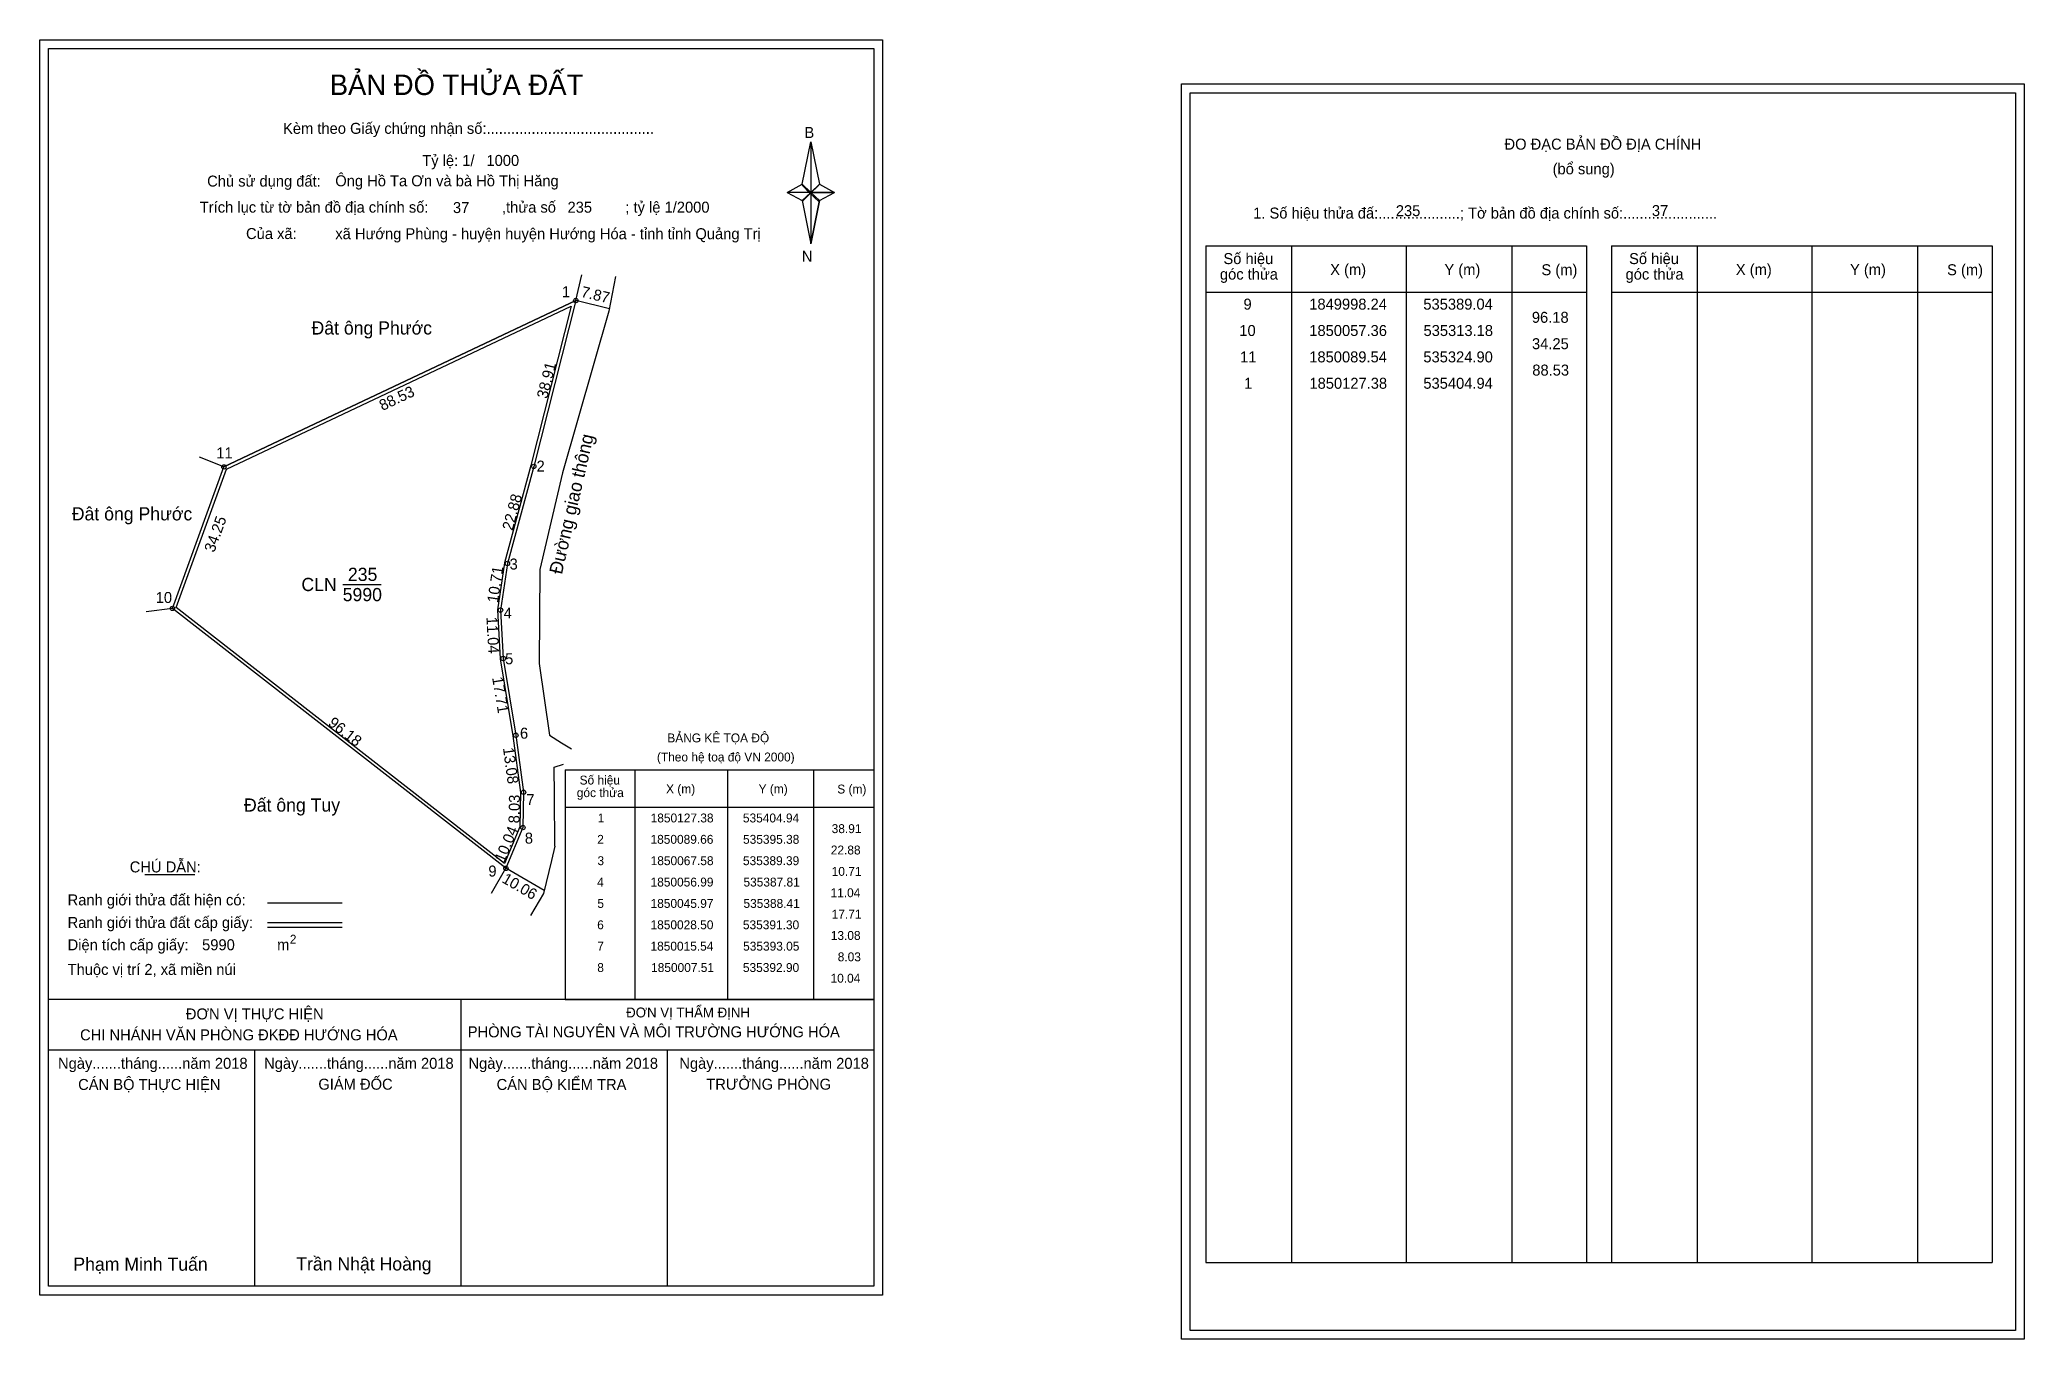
# Model space of a CAD drawing. Extents: x 535283 to 535734, y 1849891 to 1850187.
import ezdxf

# ---------------------------------------------------------------- set-up
doc = ezdxf.new("R2010")
doc.units = 0
for name, color, linetype in [('Level 1', 7, 'Continuous'), ('Level 10', 7, 'Continuous'), ('Level 11', 7, 'Continuous'), ('Level 13', 7, 'Continuous'), ('Level 23', 7, 'Continuous'), ('Level 27', 7, 'Continuous'), ('Level 3', 7, 'Continuous'), ('Level 36', 7, 'Continuous'), ('Level 49', 7, 'Continuous'), ('Level 5', 7, 'Continuous'), ('Level 53', 7, 'Continuous'), ('Level 55', 7, 'Continuous'), ('Level 6', 7, 'Continuous'), ('Level 63', 7, 'Continuous'), ('Level 9', 7, 'Continuous')]:
    doc.layers.add(name, color=color, linetype=linetype)

msp = doc.modelspace()

# ---------------------------------------------------------------- linework, layer by layer
at = {"layer": 'Level 1'}
for p, q in [((535285, 1850184.74), (535285, 1850184.74)), ((535544.68, 1850174.67), (535544.68, 1850174.67)), ((535456.43, 1850153.86), (535458.39, 1850163.5)), ((535458.39, 1850163.5), (535458.39, 1850151.97)), ((535458.39, 1850163.5), (535460.36, 1850153.86)), ((535452.98, 1850151.97), (535456.43, 1850153.86)), ((535456.43, 1850153.86), (535458.39, 1850151.97)), ((535458.25, 1850151.75), (535456.43, 1850153.64)), ((535458.39, 1850151.97), (535456.43, 1850150.13)), ((535458.25, 1850151.75), (535456.43, 1850149.91)), ((535456.43, 1850149.91), (535458.25, 1850151.75)), ((535460.21, 1850153.64), (535458.25, 1850151.75)), ((535458.25, 1850151.75), (535460.21, 1850153.64)), ((535460.21, 1850149.91), (535458.25, 1850151.75)), ((535460.36, 1850153.86), (535458.39, 1850151.97)), ((535458.39, 1850151.97), (535458.39, 1850140.27)), ((535458.39, 1850151.97), (535463.81, 1850151.97)), ((535458.39, 1850151.97), (535460.36, 1850150.13)), ((535460.36, 1850150.13), (535463.81, 1850151.97)), ((535456.43, 1850150.13), (535458.39, 1850140.27)), ((535460.36, 1850150.13), (535458.39, 1850140.27)), ((535548.21, 1850139.82), (535634.81, 1850139.82)), ((535567.8, 1849908.55), (535567.8, 1850139.82)), ((535593.87, 1849908.55), (535593.87, 1850139.82)), ((535617.85, 1850139.82), (535617.85, 1849908.55)), ((535634.81, 1850139.82), (535634.81, 1849908.55)), ((535640.47, 1850139.82), (535727.07, 1850139.82)), ((535660.06, 1849908.55), (535660.06, 1850139.82)), ((535686.13, 1849908.55), (535686.13, 1850139.82)), ((535710.1, 1850139.82), (535710.1, 1849908.55)), ((535727.07, 1850139.82), (535727.07, 1849908.55)), ((535548.21, 1850129.29), (535634.81, 1850129.29)), ((535640.47, 1850129.29), (535727.07, 1850129.29)), ((535402.55, 1850020.65), (535472.7, 1850020.65)), ((535418.42, 1849968.39), (535418.42, 1850020.65)), ((535439.54, 1849968.39), (535439.54, 1850020.65)), ((535458.96, 1850020.65), (535458.96, 1849968.39)), ((535402.55, 1850012.12), (535472.7, 1850012.12)), ((535306.92, 1849996.8), (535318.32, 1849996.8)), ((535334.79, 1849990.4), (535351.8, 1849990.4)), ((535334.79, 1849985.95), (535351.8, 1849985.95)), ((535334.79, 1849984.86), (535351.8, 1849984.86)), ((535391.83, 1849968.39), (535285, 1849968.39)), ((535472.7, 1849968.39), (535378.34, 1849968.39)), ((535378.85, 1849903.16), (535378.85, 1849968.39)), ((535402.55, 1849968.38), (535472.7, 1849968.38)), ((535472.7, 1849956.84), (535285, 1849956.84)), ((535331.93, 1849903.16), (535331.93, 1849956.84)), ((535425.78, 1849903.16), (535425.78, 1849956.84)), ((535548.21, 1849908.55), (535727.07, 1849908.55)), ((535472.7, 1849903.16), (535472.7, 1849903.16)), ((535732.38, 1849893.1), (535732.38, 1849893.1))]:
    msp.add_line(p, q, dxfattribs=at)
for points in [[(535456.43, 1850153.86), (535458.39, 1850163.5), (535458.39, 1850151.97)], [(535452.98, 1850151.97), (535456.43, 1850150.13), (535458.39, 1850151.97)], [(535458.39, 1850151.97), (535460.36, 1850153.86), (535463.81, 1850151.97)], [(535458.39, 1850151.97), (535458.39, 1850140.27), (535460.36, 1850150.13)]]:
    msp.add_lwpolyline(points, close=True, dxfattribs=at)
at = {"layer": 'Level 10'}
for p, q in [((535404.94, 1850127.38), (535324.9, 1850089.54)), ((535388.41, 1850045.97), (535391.3, 1850028.5))]:
    msp.add_line(p, q, dxfattribs=at)
for points in [[(535389.04, 1849998.24), (535313.18, 1850057.36), (535324.9, 1850089.54), (535404.94, 1850127.38), (535395.38, 1850089.66), (535389.39, 1850067.58), (535387.81, 1850056.99), (535388.41, 1850045.97), (535391.3, 1850028.5), (535393.05, 1850015.54), (535392.9, 1850007.51)], [(535388.75, 1849999.36), (535314.01, 1850057.6), (535325.46, 1850089.03), (535403.9, 1850126.11), (535394.7, 1850089.84), (535388.7, 1850067.72), (535387.11, 1850057.02), (535387.71, 1850045.89), (535390.61, 1850028.4), (535392.35, 1850015.5), (535392.2, 1850007.66)]]:
    msp.add_lwpolyline(points, close=True, dxfattribs=at)
at = {"layer": 'Level 11'}
for centre in [(535404.94, 1850127.38), (535324.9, 1850089.54), (535395.38, 1850089.66), (535389.39, 1850067.58), (535313.18, 1850057.36), (535387.81, 1850056.99), (535388.41, 1850045.97), (535391.3, 1850028.5), (535393.05, 1850015.54), (535392.9, 1850007.51), (535389.04, 1849998.24), (535389.04, 1849998.24)]:
    msp.add_circle(centre, 0.5, dxfattribs=at)
at = {"layer": 'Level 23'}
for p, q in [((535400.15, 1850003.29), (535399.37, 1850000)), ((535399.37, 1850000), (535397.59, 1849992.52))]:
    msp.add_line(p, q, dxfattribs=at)
for points in [[(535413.95, 1850132.84), (535412.42, 1850124.95), (535401.9, 1850088.2), (535396.79, 1850066.19), (535396.59, 1850044.8), (535398.96, 1850028.53), (535401.7, 1850026.78), (535403.97, 1850025.44)], [(535400.15, 1850003.29), (535400.07, 1850014.81), (535400.05, 1850021.24), (535402.17, 1850021.93)], [(535385.79, 1849992.6), (535389.04, 1849998.24)], [(535397.59, 1849992.52), (535394.65, 1849987.54)]]:
    msp.add_lwpolyline(points, dxfattribs=at)
at = {"layer": 'Level 27'}
for p, q in [((535404.94, 1850127.38), (535406.34, 1850133.21)), ((535324.9, 1850089.54), (535319.32, 1850091.74)), ((535313.18, 1850057.36), (535307.23, 1850056.57))]:
    msp.add_line(p, q, dxfattribs=at)
at = {"layer": 'Level 3'}
for p, q in [((535548.21, 1850139.82), (535548.21, 1849908.55)), ((535640.47, 1850139.82), (535640.47, 1849908.55)), ((535402.55, 1850020.65), (535402.55, 1849968.39))]:
    msp.add_line(p, q, dxfattribs=at)
at = {"layer": 'Level 5'}
for p, q in [((535412.59, 1850125.54), (535404.94, 1850127.38)), ((535397.75, 1849993.21), (535389.04, 1849998.24))]:
    msp.add_line(p, q, dxfattribs=at)
at = {"layer": 'Level 63'}
for points in [[(535283, 1850186.74), (535474.7, 1850186.74), (535474.7, 1849901.16), (535283, 1849901.16)], [(535285, 1850184.74), (535472.7, 1850184.74), (535472.7, 1849903.16), (535285, 1849903.16)], [(535542.68, 1850176.67), (535734.38, 1850176.67), (535734.38, 1849891.1), (535542.68, 1849891.1)], [(535544.68, 1850174.67), (535732.38, 1850174.67), (535732.38, 1849893.1), (535544.68, 1849893.1)]]:
    msp.add_lwpolyline(points, close=True, dxfattribs=at)
at = {"layer": 'Level 9'}
msp.add_line((535351.92, 1850062.81), (535360.63, 1850062.81), dxfattribs=at)

# ---------------------------------------------------------------- texts
at = {"layer": 'Level 1'}
for s, height, p in [('BẢN ĐỒ THỬA ĐẤT', 4.6657, (535348.97, 1850174.15)), ('Kèm theo Giấy chứng nhận số:.........................................', 2.5, (535338.35, 1850165.32)), ('B', 2.5, (535456.94, 1850164.38)), ('ĐO ĐẠC BẢN ĐỒ ĐỊA CHÍNH', 2.5, (535616.16, 1850161.73)), ('Chủ sử dụng đất:', 2.5, (535321.09, 1850153.32)), ('(bổ sung)', 2.5, (535627.1, 1850156.11)), ('Trích lục từ tờ bản đồ địa chính số:                  ,thửa số                 ; tỷ lệ 1/2000', 2.5, (535319.42, 1850147.39)), ('1. Số hiệu thửa đấ:....................; Tờ bản đồ địa chính số:.......................', 2.5, (535558.99, 1850146.05)), ('Của xã:', 2.5, (535329.93, 1850141.39)), ('N', 2.5, (535456.34, 1850136.21)), ('Số hiệu', 2.5, (535552.23, 1850135.69)), ('Số hiệu', 2.5, (535644.49, 1850135.69)), ('góc thửa', 2.5, (535551.43, 1850132.16)), ('X (m)', 2.5, (535576.51, 1850133.21)), ('Y (m)', 2.5, (535602.49, 1850133.21)), ('S (m)', 2.5, (535624.56, 1850133.16)), ('góc thửa', 2.5, (535643.69, 1850132.16)), ('X (m)', 2.5, (535668.77, 1850133.21)), ('Y (m)', 2.5, (535694.74, 1850133.21)), ('S (m)', 2.5, (535716.82, 1850133.16)), ('BẢNG KÊ TỌA ĐỘ', 2.025, (535425.75, 1850026.89)), ('(Theo hệ toạ độ VN 2000)', 2.025, (535423.39, 1850022.55)), ('góc thửa', 2.025, (535405.16, 1850014.44)), ('Số hiệu', 2.025, (535405.8, 1850017.3)), ('X (m)', 2.025, (535425.47, 1850015.3)), ('Y (m)', 2.025, (535446.51, 1850015.3)), ('S (m)', 2.025, (535464.4, 1850015.26)), ('CHÚ DẪN:', 2.5, (535303.48, 1849997.31)), ('Ranh giới thửa đất hiện có:', 2.5, (535289.35, 1849989.81)), ('Ranh giới thửa đất cấp giấy:', 2.5, (535289.35, 1849984.67)), ('Diện tích cấp giấy:', 2.5, (535289.35, 1849979.59)), ('m', 2.5, (535337.01, 1849979.61)), ('2', 2, (535339.9, 1849981.12)), ('Thuộc vị trí 2, xã miền núi', 2.5, (535289.35, 1849973.99)), ('ĐƠN VỊ THỰC HIỆN', 2.5, (535316.24, 1849963.87)), ('ĐƠN VỊ THẨM ĐỊNH', 2.25, (535416.39, 1849964.32)), ('CHI NHÁNH VĂN PHÒNG ĐKĐĐ HƯỚNG HÓA', 2.5, (535292.19, 1849959.11)), ('PHÒNG TÀI NGUYÊN VÀ MÔI TRƯỜNG HƯỚNG HÓA', 2.5, (535380.36, 1849959.8)), ('Ngày.......tháng......năm 2018', 2.5, (535287.17, 1849952.63)), ('Ngày.......tháng......năm 2018', 2.5, (535334.04, 1849952.63)), ('Ngày.......tháng......năm 2018', 2.5, (535380.52, 1849952.63)), ('Ngày.......tháng......năm 2018', 2.5, (535428.48, 1849952.63)), ('CÁN BỘ THỰC HIỆN', 2.5, (535291.75, 1849947.82)), ('GIÁM ĐỐC', 2.5, (535346.38, 1849947.88)), ('CÁN BỘ KIỂM TRA', 2.5, (535386.92, 1849947.82)), ('TRƯỞNG PHÒNG', 2.5, (535434.61, 1849947.88)), ('Phạm Minh Tuấn', 3, (535290.66, 1849906.7)), ('Trần Nhật Hoàng', 3, (535341.35, 1849906.76))]:
    msp.add_text(s, height=height, dxfattribs=at).set_placement(p)
at = {"layer": 'Level 11'}
msp.add_text('Tỷ lệ: 1/', height=2.5, dxfattribs=at).set_placement((535370.01, 1850158))
at = {"layer": 'Level 13'}
for s, p in [('235', (535353.1, 1850063.61)), ('CLN', (535342.53, 1850061.31)), ('5990', (535351.92, 1850059.01))]:
    msp.add_text(s, height=3, dxfattribs=at).set_placement(p)
at = {"layer": 'Level 36'}
for s, p in [('Đât ông Phước', (535344.83, 1850119.67)), ('Đât ông Phước', (535290.31, 1850077.39)), ('Đất ông Tuy', (535329.47, 1850011.14))]:
    msp.add_text(s, height=3, dxfattribs=at).set_placement(p)
msp.add_text('Đường giao thông', height=3, rotation=77.0677, dxfattribs=at).set_placement((535401.76, 1850064.96))
at = {"layer": 'Level 49'}
for s, rotation, p in [('38.91', 75.7781, (535398.42, 1850104.91)), ('88.53', 25.3031, (535360.96, 1850102.26)), ('22.88', 74.8218, (535390.55, 1850074.92)), ('34.25', 69.9883, (535322.69, 1850069.93)), ('10.71', 81.5142, (535387.23, 1850058.52)), ('11.04', 273.1165, (535384.59, 1850055.39)), ('17.71', 279.3932, (535385.89, 1850041.61)), ('96.18', 322.0696, (535348.41, 1850030.92)), ('13.08', 277.6902, (535388.36, 1850025.59)), ('8.03', 88.9298, (535392.12, 1850008.46)), ('10.04', 67.3933, (535388.66, 1849999.41))]:
    msp.add_text(s, height=2.5, rotation=rotation, dxfattribs=at).set_placement(p)
at = {"layer": 'Level 5'}
for s, rotation, p in [('7.87', 346.5072, (535405.96, 1850128.28)), ('10.06', 330.0021, (535387.95, 1849995.16))]:
    msp.add_text(s, height=2.5, rotation=rotation, dxfattribs=at).set_placement(p)
at = {"layer": 'Level 53'}
for s, height, p in [('9', 2.5, (535556.79, 1850125.33)), ('1849998.24', 2.5, (535571.75, 1850125.33)), ('535389.04', 2.5, (535597.7, 1850125.33)), ('96.18', 2.5, (535622.38, 1850122.33)), ('10', 2.5, (535555.85, 1850119.33)), ('1850057.36', 2.5, (535571.76, 1850119.33)), ('535313.18', 2.5, (535597.74, 1850119.33)), ('11', 2.5, (535556.01, 1850113.33)), ('1850089.54', 2.5, (535571.75, 1850113.33)), ('535324.90', 2.5, (535597.7, 1850113.33)), ('34.25', 2.5, (535622.41, 1850116.33)), ('88.53', 2.5, (535622.48, 1850110.33)), ('1', 2.5, (535556.93, 1850107.33)), ('1850127.38', 2.5, (535571.79, 1850107.33)), ('535404.94', 2.5, (535597.7, 1850107.33)), ('1', 2.02, (535409.92, 1850008.68)), ('1850127.38', 2.025, (535421.96, 1850008.68)), ('535404.94', 2.025, (535442.94, 1850008.68)), ('38.91', 2.025, (535463.13, 1850006.25)), ('2', 2.02, (535409.8, 1850003.82)), ('1850089.66', 2.025, (535421.93, 1850003.82)), ('535395.38', 2.025, (535442.97, 1850003.82)), ('22.88', 2.025, (535462.93, 1850001.39)), ('3', 2.02, (535409.86, 1849998.96)), ('1850067.58', 2.025, (535421.96, 1849998.96)), ('535389.39', 2.025, (535442.95, 1849998.96)), ('10.71', 2.025, (535463.13, 1849996.53)), ('4', 2.02, (535409.79, 1849994.1)), ('1850056.99', 2.025, (535421.94, 1849994.1)), ('535387.81', 2.025, (535443.07, 1849994.1)), ('11.04', 2.025, (535462.87, 1849991.67)), ('5', 2.02, (535409.84, 1849989.24)), ('1850045.97', 2.025, (535421.94, 1849989.24)), ('535388.41', 2.025, (535443.07, 1849989.24)), ('17.71', 2.025, (535463.13, 1849986.81)), ('6', 2.02, (535409.8, 1849984.38)), ('1850028.50', 2.025, (535421.93, 1849984.38)), ('535391.30', 2.025, (535442.94, 1849984.38)), ('13.08', 2.025, (535462.93, 1849981.95)), ('7', 2.02, (535409.81, 1849979.52)), ('1850015.54', 2.025, (535421.92, 1849979.52)), ('535393.05', 2.025, (535442.99, 1849979.52)), ('8', 2.02, (535409.82, 1849974.66)), ('1850007.51', 2.025, (535422.06, 1849974.66)), ('535392.90', 2.025, (535442.94, 1849974.66)), ('8.03', 2.025, (535464.51, 1849977.09)), ('10.04', 2.025, (535462.87, 1849972.23))]:
    msp.add_text(s, height=height, dxfattribs=at).set_placement(p)
at = {"layer": 'Level 55'}
for s, height, p in [('1', 0.4, (535404.83, 1850127.38)), ('0', 0.11, (535404.9, 1850127.27)), ('0', 0.11, (535404.9, 1850127.27)), ('11', 0.4, (535324.64, 1850089.54)), ('0', 0.11, (535324.86, 1850089.43)), ('0', 0.11, (535324.86, 1850089.43)), ('0', 0.11, (535324.86, 1850089.43)), ('2', 0.4, (535395.24, 1850089.66)), ('3', 0.4, (535389.27, 1850067.58)), ('10', 0.4, (535312.9, 1850057.36)), ('0', 0.11, (535313.14, 1850057.25)), ('0', 0.11, (535313.14, 1850057.25)), ('0', 0.11, (535313.14, 1850057.25)), ('4', 0.4, (535387.67, 1850056.99)), ('5', 0.4, (535388.28, 1850045.97)), ('6', 0.4, (535391.16, 1850028.5)), ('7', 0.4, (535392.92, 1850015.54)), ('8', 0.4, (535392.77, 1850007.51)), ('9', 0.4, (535388.9, 1849998.24)), ('0', 0.11, (535389, 1849998.13)), ('0', 0.11, (535389, 1849998.13))]:
    msp.add_text(s, height=height, dxfattribs=at).set_placement(p)
at = {"layer": 'Level 6'}
for s, p in [('1000', (535384.61, 1850158.02)), ('Ông Hồ Ta Ơn và bà Hồ Thị Hăng', (535350.23, 1850153.39)), ('37', (535376.99, 1850147.3)), ('235', (535403.05, 1850147.38)), ('235', (535591.44, 1850146.59)), ('37', (535649.68, 1850146.61)), ('xã Hướng Phùng - huyện huyện Hướng Hóa - tỉnh tỉnh Quảng Trị', (535350.24, 1850141.35)), ('5990', (535319.94, 1849979.6))]:
    msp.add_text(s, height=2.5, dxfattribs=at).set_placement(p)
at = {"layer": 'Level 9'}
for s, p in [('1', (535401.76, 1850128.15)), ('11', (535323.17, 1850091.49)), ('2', (535396.01, 1850088.49)), ('3', (535389.88, 1850066.21)), ('10', (535309.39, 1850058.6)), ('4', (535388.54, 1850055.07)), ('5', (535388.86, 1850044.66)), ('6', (535392.24, 1850027.73)), ('7', (535393.69, 1850012.62)), ('8', (535393.34, 1850003.86)), ('9', (535385.05, 1849996.38))]:
    msp.add_text(s, height=2.5, dxfattribs=at).set_placement(p)

doc.saveas('drawing.dxf')
